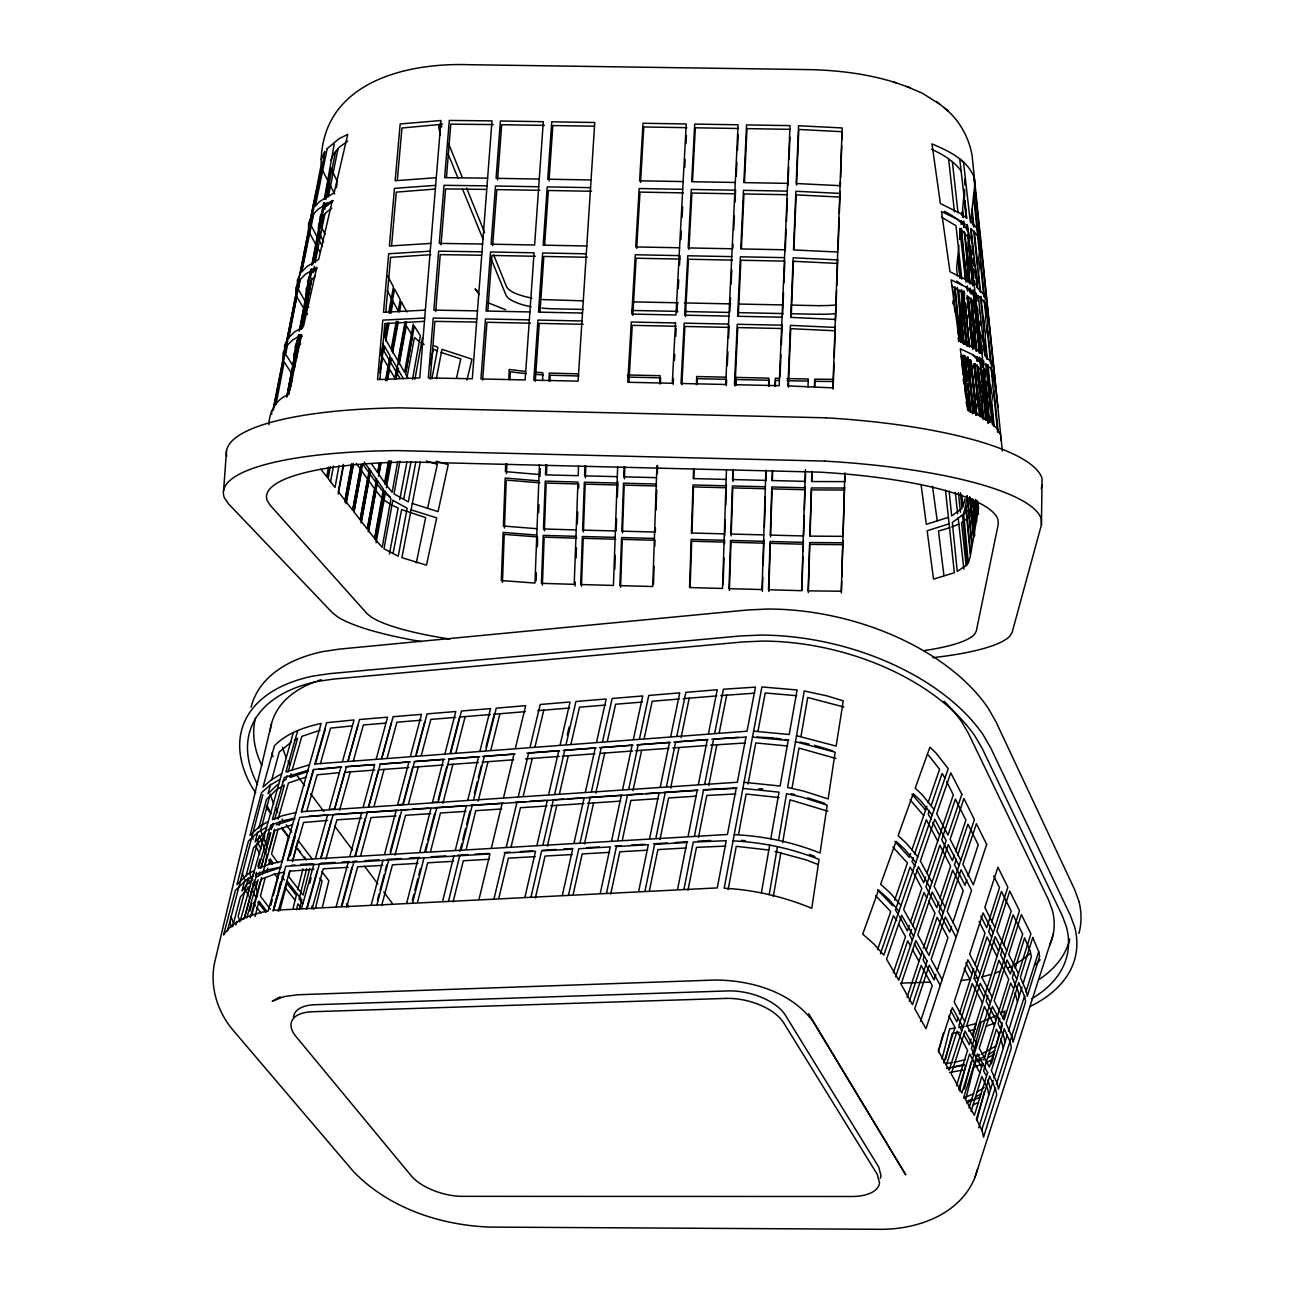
<?xml version="1.0" encoding="UTF-8"?>
<svg xmlns="http://www.w3.org/2000/svg" width="1294" height="1294" viewBox="0 0 1294 1294"><rect width="100%" height="100%" fill="white"/><g stroke="black" fill="none" stroke-linecap="round" stroke-linejoin="round"><path stroke-width="1.5" d="M306.193 294.611L306.241 288.772L309.266 282.351L300.159 329.113M307.648 286.977L307.697 281.154L311.935 268.812M308.538 229.604L308.603 223.183L311.547 216.47L299.998 274.393L297.377 280.135L297.394 286.767M310.026 222.034C313.957 198.775 321.074 175.094 324.843 151.349L321.203 159.227L321.074 165.341L273.39 410.117M932.861 657.676A204.921 38.836 1.9 0 0 1009.692 636.324L1012.134 632.378L1041.427 524.863L1042.074 478.521A244.113 58.57 1.9 0 0 826.106 417.833M318.518 229.798C317.467 220.53 324.47 212.75 331.862 208.253M319.958 222.212L320.087 216.664L324.001 208.981L325.198 203.045M805.418 469.657L801.633 590.679L768.523 589.757L770.076 541.49L803.153 542.38M807.99 387.068L808.249 379.013L786.93 378.544M801.892 590.452L802.959 556.258M803.105 551.454L803.428 541.005M803.59 535.797L804.205 515.772M804.399 509.755L805.127 486.528M805.272 481.886L805.531 473.345M811.839 471.534L811.532 481.546L844.61 481.627M814.46 387.149L814.719 379.158L833.708 379.368M808.313 592.587L809.801 544.386L842.831 544.661M810.06 535.975L811.484 489.892L844.481 490.038M811.742 481.497L812.05 471.501M814.67 387.278L814.848 381.293L833.158 381.504M844.869 472.876L841.294 591.212L808.135 590.857L809.64 542.542L842.75 542.784M841.359 592.976L841.731 580.893M841.844 576.881L842.944 540.73M843.138 534.228L844.578 486.835M844.723 481.627L844.966 473.539M334.224 144.152L324.373 199.05M723.152 584.192L724.009 557.957M724.478 543.901L724.608 539.808M724.737 535.845L725.271 519.654M725.724 505.728L726.419 484.554M732.922 469.576L732.598 479.556L765.547 480.397M735.688 385.369L735.962 377.395L768.846 378.139L768.587 386.113M729.395 590.387L730.981 542.283L763.897 543.157M731.191 535.894L732.76 487.903L765.627 488.728M732.97 481.53L733.358 469.56M736.108 385.499L736.302 379.53L769.105 380.258L768.911 386.291M765.87 470.32L762.037 589.563L728.991 588.657L730.576 540.439L763.589 541.329M762.344 591.309L762.797 577.237M763.185 565.235L763.994 539.954M764.398 526.998L765.369 496.734M765.886 480.77L766.226 470.369M772.34 470.547L772.017 480.543L805.046 481.384M775.041 386.259L775.3 378.285L779.166 378.366M768.814 591.487L770.351 543.334L803.331 544.208M770.545 536.929L772.081 488.889L805.03 489.73M772.356 480.511L772.664 470.531M775.349 386.388L775.543 380.404L779.409 380.501M653.486 584.273L654.101 566.271M654.796 546.262L655.007 540.261L622.268 539.388L620.586 587.347M655.298 531.883L655.427 527.887M656.042 509.933L656.737 489.973M657.303 473.653L657.578 465.678M660.393 383.833L660.603 377.832L627.978 377.104M693.584 468.606L693.244 478.586L726.128 479.411M696.431 384.48L696.69 376.522L725.659 377.169M690.139 587.282L691.692 541.232L724.527 542.105M691.966 532.853L693.503 486.916L726.322 487.741M693.794 478.554L694.134 468.59M696.948 384.609L697.142 378.657L726.031 379.304M726.468 469.415L722.521 588.463L689.54 587.557L691.174 539.388L724.122 540.277M575.07 586.085L575.215 582.057M576.089 558.135L576.461 547.896M577.318 523.844L577.755 511.89M578.628 488L578.758 484.005L546.149 483.083L544.386 530.847M581.475 586.263L583.206 538.336L615.863 539.21M583.432 531.98L585.163 484.166L617.772 484.991M585.389 477.826L585.81 465.905M617.659 466.713L613.421 585.438L580.634 584.516L582.381 536.492L615.135 537.366M614.812 569.182L615.297 555.207M616.154 530.847L616.591 518.878M617.351 496.961L617.885 481.821M624.08 466.875L623.724 476.839L656.495 477.664M622.495 533.015L624.177 485.153L656.867 485.978M624.404 478.796L624.824 466.859M656.915 465.694L652.726 586.522L619.858 585.616L621.573 537.544L654.392 538.417M659.762 383.703L660.053 375.697L627.347 374.969M833.093 389.106L834.015 363.21M834.226 357.225L835.309 326.767M835.52 320.847L836.603 290.568M836.781 285.473L837.703 259.56M838.059 249.516L839.175 218.185M839.353 213.203L840.097 192.046M840.307 186.012L840.469 181.403M840.615 177.424L841.747 145.624M841.957 139.768L842.232 131.713L798.786 129.465L796.538 185.155M505.695 463.64L505.404 471.631L539.048 474.494M508.817 379.352L509.189 369.469L525.493 371.394M502.46 582.413L504.223 534.39L537.722 536.945M504.466 528.001L506.229 480.09L539.727 482.808M509.933 379.789L510.224 371.831L526.173 373.626M506.472 473.717L506.844 463.753M539.42 464.562L534.972 583.06L501.312 580.553L503.123 532.432L536.767 535.085M542.542 380.727L542.849 372.785L535.069 372.187M536.104 580.828L536.395 572.854M537.35 546.909L537.657 538.935M538.627 512.667L538.919 504.709M539.97 476.467L540.261 468.525M545.858 464.821L545.486 474.769L553.072 475.076L578.192 475.691L578.547 465.743M548.996 381.002L549.287 373.076L578.111 373.853M542.396 585.082L544.159 537.204L576.801 538.175M546.456 474.736L546.828 464.821M549.918 381.148L550.128 375.211L578.839 375.988M584.953 465.905L584.597 475.852L617.303 476.677M788.369 387.052L790.731 328.692L835.164 330.779M791.2 316.771L793.448 261.275L837.558 263.426M793.934 249.386L796.133 194.876L839.919 197.076M780.023 376.797L780.945 354.669M781.366 344.608L782.191 324.535M782.611 314.636L783.517 292.816M783.921 282.917L784.827 261.113L740.88 260.256L738.308 315.671M785.232 251.262L786.137 229.281M786.477 221.274L787.399 198.758M787.965 185.301L788.725 167.104M789.049 159.308L789.955 137.277M735.041 385.838L737.742 327.576L782.029 328.514M741.43 248.399L743.953 193.954L787.577 194.731M744.487 182.26L746.978 128.624L790.278 129.319M726.322 385.661L726.597 379.611M727.26 365.733L727.924 351.774M728.587 337.831L729.153 325.862M729.816 311.919L730.479 297.685M731.126 284.017L731.789 269.993M732.825 248.254L733.019 244.194M733.682 230.203L734.361 215.969M735.008 202.123L735.59 189.943M736.237 176.162L736.901 162.251M737.467 150.347L738.227 134.447M681.873 384.642L684.914 326.46L729.072 327.398M685.432 316.545L688.44 259.253L732.258 260.094M688.942 249.402L691.902 193.032L735.413 193.809M692.516 181.354L695.315 127.799L738.502 128.494M673.171 384.447L673.495 378.43M674.449 360.379L674.772 354.362M675.727 336.311L676.164 328.288M677.005 312.404L677.441 304.106M678.266 288.708L678.735 279.925M679.528 265.011L680.029 255.727M680.887 239.6L681.34 231.108M682.067 217.424L682.634 206.975M684.736 167.33L685.157 159.405M686.014 143.537L686.435 135.595M628.965 381.439L632.232 325.344L676.261 326.282M632.798 315.445L636.13 258.234L679.851 259.075M636.713 248.399L639.996 192.11L683.378 192.887M640.546 182.438L643.781 126.974L686.855 127.669M535.263 381.326L539.242 323.387L583.076 324.309M540.051 311.53L543.836 256.438L587.347 257.28M544.645 244.631L548.365 190.493L591.552 191.253M549.028 180.837L552.829 125.534L593.752 126.181M223.603 490.669L226.515 450.684M482.63 380.129L486.948 322.287L530.653 323.209M487.822 310.447L491.93 255.436L535.328 256.277M492.658 245.65L496.847 189.587L539.922 190.347M497.559 179.947L501.684 124.709L544.434 125.389M430.239 379.126L434.881 321.365L476.402 322.06M435.674 311.53L440.251 254.643L481.481 255.242M441.044 244.873L445.557 188.908L486.479 189.409M446.479 177.31L450.765 124.143L493.305 124.58M379.935 378.996L384.787 323.613L424.222 321.349M385.806 311.886L390.578 257.36L430.74 254.659M391.597 245.682L396.271 192.11L435.221 189.053M397.404 179.203L401.949 127.977L442.516 124.256M952.999 303.864L953.354 300.321L953.727 304.252M958.919 245.326L958.045 253.996L960.342 277.854M959.517 239.455L960.601 228.731M961.038 224.444L961.41 220.756M961.96 215.225L962.332 211.52L962.914 217.538M964.58 189.361L964.596 196.866M958.239 333.933L962.995 291.053M964.693 275.832L968.478 241.687M970.581 222.778L974.883 184.055L974.495 179.284M970.144 246.588L969.756 249.985L968.236 234.246M960.73 342.473L965.34 302.489M967.702 281.979L971.244 251.133M963.432 381.018L964.143 375.325L962.154 355.413M966.246 358.373L965.825 361.722L965.437 357.84M967.766 346.194L968.624 339.287L965.405 307.357M969.756 330.099L969.61 320.686M976.21 278.226L977.504 267.761L973.848 231.723M975.207 299.48L975.951 293.609M976.744 287.365L978.264 275.25L979.849 290.843M965.842 394.411L966.877 386.437L963.852 354.993M970.322 359.861L967.524 381.455L965.049 355.753M971.923 347.39L977.132 307.147M966.262 403.404L967.556 393.522L969.271 411.363M973.476 348.571L974.706 339.141L975.854 350.949M977.892 314.911L976.841 322.885L979.768 352.938M972.409 413.837L972.942 410.085L969.756 378.333M979.72 362.126L980.221 358.567M981.046 352.761L982.097 345.401M982.68 341.292L987.176 303.2M974.172 413.207L975.272 405.523L976.258 415.293M976.113 399.668L976.97 393.748M980.723 367.658L979.445 376.489L981.03 392.098M981.273 363.776L982.065 358.309M983.165 350.658L984.783 339.368L986.788 359.036M964.984 498.966L962.995 506.908L961.863 495.084M979.396 414.29L980.981 403.809L982.324 417.703M973.686 500.907L971.875 507.135L971.082 499.241M988.875 406.995L990.589 396.417L987.387 364.94M975.692 499.419L974.883 504.288L976.63 521.725M988.195 423.3L989.312 416.539L989.894 422.41M990.492 409.292L991.35 404.051L993.582 425.888M769.202 894.72L777.435 846.794M778.519 840.502L786.558 793.659L801.94 797.088L827.206 805.208L820.04 853.005C792.753 842.119 763.557 835.989 734.216 834.662M773.311 896.516L780.864 852.762M782.627 842.588L790.019 799.821L827.885 811.225M792.106 787.739L798.964 748.078L835.989 758.478M801.002 736.254L807.715 697.482L843.866 706.993M761.39 892.957L769.687 845.063M770.787 838.771L779.02 792.154L742.885 788.418M386.971 380.679L391.144 357.71L396.805 367.415L394.67 379.223M377.719 472.779L379.514 462.864L377.702 472.666L371.782 464.287M405.071 321.785L397.986 360.88L392.357 351.111L397.743 321.446M396.126 379.11L397.905 369.291L403.404 378.721M406.494 321.802L399.086 362.773L404.553 372.284L413.271 324.05M388.507 461.149L384.609 482.662L378.851 474.413L381.002 462.54L378.463 476.241M389.963 460.842L385.725 484.263L392.131 492.302L397.695 461.424M412.479 379.417L420.356 335.793L414.306 325.991L405.62 374.112L408.111 378.446M351.677 463.656L344.964 500.293L338.332 491.736L343.347 464.4M353.294 463.462L346.242 501.943L352.696 510.257L360.977 464.837M380.921 355.478L383.04 343.8M384.269 337.087L386.744 323.565M388.847 311.967L393.425 286.864L387.585 275.897M362.546 464.578L353.925 511.858L360.185 519.929L369.388 469.301L364.293 462.087M379.967 369.081L384.205 345.789L390.028 355.769L385.499 380.727M388.232 323.662L385.418 339.093L391.225 349.154L396.271 321.413M390.351 312.097L394.557 288.966L400.234 299.61L398.083 311.498M399.539 311.563L401.334 301.664L406.85 312M399.975 461.133L394.007 493.871L408.322 501.91L415.795 462.12M414.905 379.255L422.475 337.702M328.514 467.183L326.751 476.79L320.815 469.156M330.326 466.633L328.126 478.57L335.017 487.466L338.979 465.856M398.471 368.159L397.404 373.934L399.975 378.317M399.183 364.31L406.316 325.829L412.43 335.615L405.831 371.297M374.759 539.323L382.312 498.53L375.81 490.555L368.175 531.818M384.933 484.36L389.203 461.214M352.761 509.949L360.379 469.075L356.222 463.301M384.981 337.087L387.569 323.225M389.413 313.31L391.985 299.448M353.99 511.534L361.592 470.757L367.642 479.168L360.153 519.476M379.821 372.834L382.668 357.516L388.426 367.221L386.243 379.029M384.642 346.97L383.897 350.917L389.64 360.702M385.741 341.034L389.057 323.241M390.901 313.358L393.101 301.502M369.599 468.59L368.871 472.553L362.838 464.061M391.451 350.933L396.902 321.608M360.977 522.922L368.806 480.802L374.678 488.97L367.383 528.356M370.763 470.24L370.035 474.186L375.891 482.452L376.619 478.537M387.715 378.916L389.543 369.097L395.139 378.527M391.484 358.697L390.756 362.595L396.336 372.09L405.265 323.888M392.567 352.841L398.358 321.64M376.085 542.72L385.256 493.645L390.287 496.977M288.772 393.101L289.5 389.235M290.228 385.369L291.668 377.638M292.395 373.772L294.223 364.115M297.523 346.566L296.035 354.507L297.199 356.998M298.639 340.613L299.755 334.677M301.243 326.735L306.84 296.989L308.587 301.081M309.379 283.483L308.279 289.371L310.01 293.495M310.495 277.579L311.967 269.718M313.083 263.814L318.987 232.354L323.662 241.865M324.454 203.336L320.411 224.784L325.053 234.376M325.182 199.438L331.054 168.22L337.475 181.936M336.391 187.711L337.103 183.861M327.172 477.389L329.032 467.587M330.536 481.724L333.48 466.115M338.203 494.017L343.622 465.161M344.802 502.121L351.806 464.611M346.064 503.738L353.424 464.352M386.324 487.87L391.37 460.923M407.044 377.088L414.436 337.524L419.143 341.438M728.134 889.576L736.286 846.341L768.798 850.045M738.534 834.371L746.137 794.047L779.037 797.541M748.029 784.067L755.777 742.934L787.722 746.023M757.977 731.272L765.207 692.969L796.732 695.719M286.767 396.789L298.526 334.968M299.221 331.264L311.029 269.233M311.773 265.286L323.613 202.996M393.02 553.541L401.625 509.593L425.661 517.6L416.296 562.939M745.926 737.143L737.354 782.255L301.324 811.726L313.31 769.558L340.937 767.018L329.145 809.381L334.693 809.009L346.452 766.614L374.742 764.495L363.177 807.084M286.88 396.805L291.425 373.141L284.195 361.948L276.01 404.456M294.369 357.742L292.865 365.571L285.683 354.265L287.591 344.366M296.617 345.999L298.121 338.171M299.998 328.401L303.75 308.829M307.438 289.678L305.19 301.324L298.218 289.177L300.111 279.342M309.298 279.973L311.158 270.268M312.275 264.445L315.995 245.051L309.201 232.16L301.631 271.481M318.906 229.895L317.418 237.595L310.657 224.606L321.559 168.058M320.006 224.121L321.106 218.346M321.85 214.497L324.066 202.948M324.81 199.098L328.126 181.775M290.713 387.1L292.59 377.266M294.417 367.739L295.178 363.84M296.666 356.044L298.542 346.291M300.03 338.478L300.774 334.58M302.278 326.767L305.271 311.158M308.554 293.981L311.53 278.501M312.647 272.694L313.391 268.828M315.235 259.156L317.095 249.467M320.362 232.419L318.89 240.102L322.578 246.394M321.462 226.66L323.306 217.068M324.778 209.385L325.878 203.627M327.366 195.944L329.566 184.427M389.381 554.042L398.148 508.024L390.837 504.531M399.733 499.694L406.914 462.007M288.74 338.413L296.763 296.795L307.438 314.491M431.856 378.754L437.89 347.439L434.186 345.708M420.324 461.909L401.9 557.665L426.47 565.187L436.709 517.891L411.104 509.836M436.337 378.641L441.982 349.331L471.97 359.15L466.972 380.08M287.203 395.754L296.375 348.604L293.722 353.974L293.77 359.958M299.027 334.952L295.194 346.291L295.226 352.259M268.893 424.707C269.217 411.573 276.01 399.215 288.708 394.524L301.68 334.628L292.848 339.885L286.411 346.113M321.203 159.227C324.066 82.331 405.798 62.549 468.978 64.7L810.432 69.633C839.337 70.394 868.403 73.984 896.03 82.8M683.992 889.059L693.26 842.071L726.257 840.696L717.28 887.91L273.309 910.28L285.812 866.268L489.957 853.911L479.006 899.427M694.474 835.892L703.532 789.971L736.205 788.337L727.438 834.484L287.462 860.478L299.707 817.404L328.32 814.816M704.729 783.921L713.576 739.036L746.282 737.079M714.741 733.132L723.395 689.233L755.437 687.114L747.059 731.207L314.895 763.994L326.622 722.699L354.055 719.965L342.489 761.454M403.647 499.29L411.071 461.683M430.206 364.762L433.296 349.154L437.55 351.127M677.571 889.382L686.888 842.443L654.618 844.319L645.01 891.016M688.117 836.264L697.223 790.391L308.619 816.352M698.42 784.358L707.333 739.505L675.662 741.883L666.491 786.526M708.497 733.601L717.216 689.751L685.852 692.355L676.875 736.011M687.971 890.288L696.479 847.376L725.805 846.082M698.469 837.396L706.783 795.454L735.882 793.934M708.756 785.555L716.86 744.713M719.157 733.132L726.71 695.104M273.487 407.27L285.246 348.361L283.03 352.971L283.176 359.732M274.538 405.184L300.127 279.714L305.433 274.247L316.836 267.292L303.411 326.686L294.336 332.137L288.028 338.284M313.099 263.022L322.449 216.664M325.991 199.082L335.583 151.527M288.659 393.683L300.515 334.855M301.696 328.967L311.579 279.941L315.396 276.059M314.313 266.37L313.148 272.177L316.836 268.408M315.089 262.504L324.843 214.076M300.564 334.628L299.771 338.543L302.181 336.23M301.745 328.773L311.579 279.941M327.172 202.543L326.395 206.377L333.254 200.667M328.336 196.769L338.009 148.761M655.88 838.172L665.262 792.526M638.67 891.34L648.326 844.691L616.462 846.535L606.546 892.973M649.604 838.544L659.034 792.947M660.28 786.946L669.499 742.352L638.233 744.697L628.755 789.081M670.713 736.48L679.738 692.872L648.763 695.444L639.479 738.858M649.491 890.304L657.902 849.592L686.095 847.974M659.989 839.515L668.577 797.977L696.495 796.133M670.615 788.127L679.01 747.528M681.048 737.726L689.217 698.178M617.772 840.437L627.477 795.05M600.287 893.281L610.267 846.907L578.806 848.735L568.567 894.882M611.577 840.809L621.33 795.454M622.608 789.486L632.151 745.15L601.273 747.479L591.471 791.604M633.397 739.327L642.73 695.946L612.127 698.501L602.551 741.672M610.703 894.17L619.81 851.775L647.647 850.174M622.398 839.79L630.857 800.468L658.42 798.641M632.96 790.666L641.646 750.294M644.153 738.583L652.192 701.235L679.253 699.003M427.651 507.944L437.34 464.352L426.486 461.036M456.491 378.22L460.777 358.891L440.93 352.372M562.389 895.205L572.676 849.09L541.604 850.902L531.074 896.791M574.035 843.025L584.095 797.945M585.406 792.009L595.256 747.932L564.75 750.213L554.673 794.095M596.55 742.125L606.174 698.986L575.943 701.51L566.076 744.438M580.149 842.669L590.161 797.541M573.226 894.17L582.203 853.927L609.684 852.358M584.435 843.963L593.59 802.911M595.758 793.173L604.719 753.027M607.323 741.381L615.62 704.227L642.342 702.044M542.995 844.869L553.314 799.999M524.96 897.098L535.554 851.258L504.886 853.053L494.049 898.667M536.945 845.225L547.313 800.404M548.672 794.5L558.814 750.666L528.68 752.93L518.312 796.57M560.14 744.891L570.056 701.995L540.196 704.486L530.039 747.188M535.376 897.971L545.065 856.062L572.207 854.509M547.362 846.163L556.792 805.337M559.477 793.756L568.26 755.728M570.945 744.147L579.486 707.203L605.641 705.052M567.273 734.879L569.085 727.115M271.481 723.783L214.869 961.523C209.224 986.012 217.36 1012.054 233.583 1030.817L353.278 1171.329C388.249 1207.852 439.879 1225.143 489.569 1227.084L878.125 1229.3C916.023 1230.044 959.873 1215.115 975.013 1177.265L1053.267 934.009M506.31 847.052L516.921 802.442M498.886 897.939L508.396 858.165L535.198 856.628M511.211 846.389L520.447 807.731L547.006 805.984M523.213 796.214L532.255 758.397M535.004 746.881L543.787 710.131M491.413 847.926L502.121 803.428M503.544 797.573L514.025 754.03L484.36 756.262L473.636 799.595M515.4 748.288L525.671 705.683L496.249 708.141L485.768 750.552M315.623 907.692L322.077 881.117L319.747 878.076M322.319 907.353L328.854 880.729L321.882 871.606M448.565 900.964L459.758 855.674M461.23 849.721L472.197 805.418M965.68 1065.868L959.436 1090.955M972.91 1036.656L976.145 1023.554L965.89 1026.174M293.156 908.081L296.326 895.416L286.702 883.09M297.749 889.706L302.974 868.775M296.472 909.714L297.911 903.875L300.289 906.9M306.694 868.581L299.124 899.006L302.667 903.552M442.629 901.255L453.87 856.013M455.359 850.061L466.358 805.806M467.813 799.983L478.57 756.683L449.261 758.882L438.262 801.989L432.503 802.377L443.535 759.319L414.581 761.503L403.324 804.367L397.646 804.739L408.936 761.923L380.307 764.075L368.806 806.696M479.993 750.989L490.523 708.611L461.457 711.021L450.7 753.221M453.078 901.95L463.333 860.753L489.472 859.248M466.244 849.058L475.788 810.675L501.7 808.976M478.182 801.115L487.984 761.681M490.83 750.245L499.905 713.738M972.231 1054.497L973.169 1050.76M309.654 883.414L311.094 877.704M459.904 851.323L461.812 843.656M462.783 839.822L465.646 828.306M466.616 824.472L469.965 811.063M474.364 793.497L477.308 781.722M478.279 777.807L481.222 766.032M486.026 746.832L494.195 714.207M964.37 1089.063L971.082 1062.261M973.201 1053.753L981.143 1022.034L997.658 1015.014M965.874 1098.687L975.078 1062.067M232.613 926.698L240.425 896.823L249.888 886.455M299.351 909.698L301.809 899.928L287.381 881.424L279.827 910.766M309.751 868.387L303.039 895.06L288.627 876.539L290.099 870.813M942.064 1058.751L949.65 1028.843L955.101 1028.002M412.576 902.775L424.044 857.76M425.564 851.84L436.79 807.796M938.506 1051.779L943.245 1033.081M945.542 1059.527L952.174 1033.437L959.452 1032.337M270.769 905.493L272.274 899.637M273.26 895.723L279.035 873.256M281.963 861.82L288.319 837.04L281.461 828.095M273.163 911.089L277.142 895.464M278.145 891.566L280.636 881.796M406.704 903.083L418.237 858.1M419.757 852.18L431.031 808.168M444.99 753.658L455.795 711.506L427.069 713.884L416.053 755.858M417.655 901.805L427.667 862.791L453.482 861.319M430.643 851.161L440.445 813.004L466.034 811.322M442.92 803.315L452.932 764.285M455.86 752.898L465.161 716.601M290.228 855.69L295.161 836.603M292.557 861.27L297.96 840.275L312.145 858.86M412.317 900.155L413.821 894.316M414.824 890.418L417.849 878.723M418.852 874.825L420.356 868.97M424.853 851.517L426.826 843.882M427.813 840.065L434.687 813.376M438.181 799.805L446.721 766.663M450.166 753.334L459.516 717.07L490.313 714.531M1041.201 488.614L1042.188 484.749M976.824 1120.588L984.346 1091.424M991.43 1063.878L994.358 1052.523M999.566 1032.305L996.056 1045.908L981.677 1054.044M1000.569 1028.406L1002.074 1022.584M1003.06 1018.685L1005.066 1010.921L1001.022 1013.218M227.388 931.114L262.876 794.71M235.88 925.048L236.818 921.425M249.888 911.057L251.877 903.422M256.131 887.215L258.072 879.774M261.485 866.754L263.426 859.313M264.704 854.412L265.707 850.595M266.71 846.777L270.203 833.401M271.206 829.583L272.71 823.857M244.242 918.789L252.087 888.946M252.734 886.487L254.093 881.295M255.484 876.038L256.455 872.318M257.927 866.721L259.884 859.281M255.047 916.443L259.075 901.174L266.726 911.316M265.302 877.526L260.401 896.144L270.333 909.164M266.774 871.946L267.761 868.209M268.748 864.489L270.22 858.909L273.147 863.179M278.081 829.13L271.514 854.008L277.838 862.661M279.083 825.313L280.086 821.48M371.232 904.878L383.024 860.154M384.577 854.266L396.126 810.513M410.424 756.278L421.472 714.353L393.101 716.714L381.827 758.462M377.023 904.571L388.766 859.814M390.319 853.927L401.819 810.125M251.812 914.971L261.744 877.51M262.731 873.79L263.717 870.053M264.704 866.333L267.033 854.234M274.538 829.211L268.958 850.255L268.279 849.268M377.444 900.026L378.996 894.219M380.015 890.337L384.124 874.841M385.159 870.959L386.696 865.152M390.27 851.695L399.83 815.673M402.887 804.124L412.673 767.261L443.389 764.997M416.167 754.062L424.739 721.777M381.681 905.541L392.438 864.813L417.946 863.357M394.993 855.156L405.507 815.301L430.789 813.635M408.564 803.736L418.302 766.857M421.294 755.518L430.837 719.415L455.682 717.377M245.019 879.661L241.978 890.984L246.685 884.724L252.815 879.532M246.022 875.892L253.608 847.586L264.801 836.312M257.732 832.204L255.128 841.876L266.176 830.797M258.768 828.338L266.532 799.336L276.398 789.793L284.373 785.07L274.619 819.523M270.592 784.164L268.036 793.723L277.741 784.39M271.611 780.331L279.213 752.024L291.037 742.287M341.907 906.35L353.925 861.853M355.494 855.981L367.253 812.438M336.181 906.641L348.248 862.176M349.833 856.321L361.624 812.81M376.263 758.882L387.569 717.183L359.522 719.513L348.005 761.034L357.904 725.416M341.454 905.671L351.968 867.142M355.106 855.657L365.377 817.954M368.515 806.453L378.511 769.801L408.855 767.552M381.584 758.543L391.37 722.667M346.63 907.304L357.629 866.818L382.83 865.362M360.751 855.318L371.006 817.582L395.98 815.932M374.128 806.065L384.092 769.38M387.149 758.122L396.902 722.214L421.456 720.192M307.212 908.113L319.489 863.858M321.106 858.035L333.124 814.719M301.567 908.388L313.892 864.182M315.51 858.359L327.56 815.091M312.016 909.051L323.257 868.792L348.135 867.352M325.91 859.232L336.909 819.83L361.592 818.196M339.562 810.303L350.27 771.887M353.408 760.694L363.371 724.963L385.369 723.152M306.387 909.342L317.111 871.024M320.847 857.679L331.361 820.186M334.564 808.75L344.77 772.308L374.759 770.076M246.814 917.834L257.069 881.586L252.945 883.883M258.703 875.812L259.754 872.075M260.806 868.339L270.85 832.835L267.826 834.565M273.535 823.34L272.452 827.173L267.745 829.891M286.993 775.769L285.925 779.522L282.658 781.479M288.061 772.033L297.604 738.276L294.32 740.281M250.227 917.592L261.016 879.386L273.972 874.356L284.502 872.027L273.616 910.167M255.791 877.429L262.65 873.596L274.797 830.57L292.557 824.666M297.701 730.706L285.925 771.952L309.67 764.705M293.35 732.485L240.425 920.26L244.388 918.093L256.794 874.032L268.489 869.746L280.62 867.029M278.048 819.199L288.449 782.983L306.516 776.95M291.118 773.715L290.034 777.451L308.037 771.434M292.185 769.979L301.842 736.367L320.103 730.237M287.753 860.639L298.413 823.308M301.664 811.92L313.795 769.412M315.218 764.447L325.376 728.894M278.178 911.235L289.63 871.186L313.924 869.325M292.347 861.675L303.556 822.483L327.625 820.428M306.807 811.095L317.176 774.815L339.157 772.712M320.362 763.67L330.536 728.118L352.291 725.869M968.996 1108.004L982.761 1063.425M983.828 1059.964L1008.738 979.332L998.936 960.229L989.053 991.819M971.018 1111.627L981.855 1076.462L987.581 1088.61L988.842 1094.918M999.809 1018.2L998.095 1023.748L1003.901 1036.559L1004.985 1042.43M1000.958 1014.496L1010.646 983.036L1012.943 987.516M1014.043 971.988L1012.296 977.682L1018.152 991.058L1019.106 996.526M1015.208 968.203L1024.573 937.859L1030.477 951.737L1031.318 956.832L1023.182 983.294M978.717 1127.834L993.307 1080.377M994.018 1078.08L1007.363 1034.699M1008.43 1031.237L1022.017 987.079M958.563 1089.354L969.61 1054.028L979.865 1072.807M987.888 995.539L986.157 1001.103L996.154 1020.06M1002.397 949.149L1000.618 954.859L1010.388 973.961L1022.697 934.106L1013.121 914.874L1003.594 945.332M956.492 1085.666L967.572 1050.324L957.107 1031.172L946.448 1064.784M971.131 1038.985L969.335 1044.695L963.642 1034.229M972.312 1035.184L1011.212 911.073L1001.443 891.469L991.738 922.04M943.747 1062.892L955.037 1027.387L948.826 1016M958.061 1017.909L956.832 1021.726L950.637 1010.339M959.258 1014.124L973.735 968.608M974.932 964.871L985.025 933.136L979.073 921.571M990.525 925.857L988.713 931.599L991.43 936.905M975.013 1177.265L977.666 1168.935M981.58 1130.616L995.102 1088.286M996.315 1084.437L1024.573 995.927M1025.802 992.077L1038.694 951.656M920.535 1021.419L932.23 985.64L921.182 965.437L909.294 1001.33M935.885 974.431L934.09 979.946L923.075 959.711L924.288 956.023M937.099 970.759L947.92 937.649L937.131 917.268L926.132 950.492M951.575 926.439L949.731 932.068L938.975 911.688L952.707 870.199L963.237 890.725L952.805 922.687M966.828 879.791L965.017 885.29L954.503 864.748L956.347 859.216M968.025 876.103L978.232 844.885L967.928 824.213L957.56 855.544M907.062 997.351L922.121 952.012M923.35 948.324L934.996 913.224L928.574 901.109M938.716 901.983L936.84 907.644L925.873 886.843L939.865 845.208L950.621 866.139L939.978 898.214M954.26 855.156L952.433 860.688L941.709 839.741L955.393 799.061L965.89 820.121L955.49 851.468M895.594 976.857L907.725 940.803L910.539 945.963M911.526 929.513L909.65 935.061L912.464 940.22M912.771 925.808L923.981 892.439L926.73 897.648M893.329 972.797L905.493 936.727L898.489 923.9M909.294 925.42L907.418 930.984L899.556 916.54M910.555 921.7L921.797 888.331L914.049 873.676M925.631 876.992L923.69 882.718L916.815 869.681M926.876 873.288L953.306 794.888L946.626 781.479M932.004 882.314L920.357 861.076L934.786 819.231L946.157 840.599L898.78 980.124L886.552 959.21L901.675 915.327L913.629 936.387M880.421 953.807L893.458 915.699L896.726 920.697M913.289 857.728L911.995 861.529L915.101 866.414M914.583 853.927L926.294 819.749L937.746 841.068M929.432 810.545L928.17 814.249L931.114 819.037M931.34 804.981L942.129 773.44L944.96 778.131M894.639 900.203L907.418 862.969L893.006 847.133M910.636 853.555L909.342 857.34L894.947 841.423M911.946 849.754L926.86 806.275M928.121 802.62L939.59 769.218L928.364 755.081M877.558 949.683L890.741 911.542L875.569 895.658M330.924 160.262L333.852 153.517L339.481 147.063L347.795 141.078M298.186 346.371L300.677 344.01M970.953 508.655L960.876 516.177M971.632 515.238L961.571 522.679L966.133 565.818M994.843 1050.631L988.341 1054.707M984.2 1087.575L976.873 1092.168M981.402 1093.527L975.336 1097.215M281.591 773.731L270.834 780.169L263.022 787.156L274.49 745.684C286.896 733.1 304.236 727.163 321.122 723.443L268.117 911.057C251.424 914.049 233.405 920.26 223.538 934.98L235.346 890.498L246.216 879.904L252.799 876.2L254.433 870.393L247.607 874.243L236.899 884.643L248.48 841.035L257.975 832.22L266.548 827.254M280.022 779.295L269.492 785.587L261.485 792.721L250.001 835.293L259.35 826.688L268.149 821.561M280.183 996.833L272.241 1001.297L283.677 996.671L297.701 994.762L715.161 980.027C750.924 980.221 790.828 991.56 812.972 1021.435L905.751 1174.823L808.653 1013.687M262.65 873.596L280.814 867.433M985.074 1056.389L976.549 1060.255M987.613 1057.829L994.245 1054.4M986.141 1062.714L992.935 1059.204M973.719 1093.754L963.593 1098.056M967.491 1101.162L972.198 1098.8M979.898 1097.328L966.375 1102.844M973.379 1104.85L978.361 1102.359M948.405 517.357L926.31 524.329L921.053 484.328M949.1 523.844L927.151 530.75L933.508 579.114L954.357 572.741L945.477 490.183M951.721 526.965L958.854 524.086M276.415 824.925L294.951 818.843M986.109 1026.271L995.037 1022.939M976.032 1056.098L979.784 1054.723M976.792 1061.776L982.211 1059.802M973.784 1067.194L982.615 1063.991M949.925 527.677L938.474 531.041L943.908 575.539M968.543 1030.946L975.336 1029.215M308.085 770.27L284.34 777.5L272.322 819.603L282.626 815.657L296.116 812.47M954.099 1062.39L965.453 1059.608M952.74 1067.21L964.24 1064.396M964.176 1065.221L946.982 1068.294M962.898 1070.025L949.505 1072.516M294.498 818.148L281.154 821.286L270.721 825.265L258.444 868.258L269.977 864.004L282.27 861.238M958.725 1027.452L964.176 1026.611M946.415 1063.506L952.174 1062.665M947.03 1068.035L950.831 1067.485M318.761 769.267L341.713 767.083M291.279 865.411L295.016 865.007M493.629 714.256L525.364 711.651M537.77 710.632L569.619 708.012M683.119 698.679L716.795 695.913M720.758 695.59L754.79 693.163M345.741 766.792L373.998 764.673M379.951 764.22L410.36 761.94M414.161 761.648L444.829 759.352M448.403 759.077L479.734 756.731M482.63 756.505L515.044 754.078M526.917 753.189L559.655 750.73M563.149 750.471L596.211 747.981M599.381 747.738L632.96 745.215M636.81 744.94L670.179 742.433M673.867 742.158L708.093 739.586M711.797 739.295L738.276 737.321M447.223 764.705L478.327 762.409M482.209 762.117L513.686 759.772M525.526 758.899L559.154 756.408M562.324 756.181L594.917 753.755M600.723 753.334L632.782 750.957M635.548 750.746L668.949 748.272M672.848 747.981L706.993 745.457M710.616 745.182L745.15 742.982M334.353 814.411L362.482 812.535M366.509 812.26L397.517 810.19M400.671 809.979L408.71 809.446M412.721 809.171L428.799 808.103M434.833 807.699L466.988 805.547M471 805.289L503.156 803.137M515.222 802.329L525.639 801.633M529.278 801.39L545.356 800.307M553.395 799.773L563.909 799.077M567.468 798.835L583.545 797.767M588.851 797.411L622.107 795.179M627.525 794.823L641.97 793.853M645.835 793.594L659.908 792.656M663.919 792.381L698.081 790.1M703.273 789.761L737.046 787.9M550.807 805.741L583.869 803.558M587.525 803.315L620.813 801.115M300.612 864.392L312.711 863.696M320.783 863.227L334.887 862.402M342.085 861.982L349.008 861.578M353.036 861.335L357.063 861.108M365.021 860.639L379.239 859.814M387.31 859.329L401.415 858.52M409.486 858.035L419.563 857.453M431.161 856.774L445.767 855.916M457.866 855.221L467.959 854.622M474.849 854.218L488.922 853.409M504.239 852.503L510.289 852.164M520.366 851.565L532.772 850.837M542.429 850.287L556.145 849.479M563.893 849.026L572.789 848.508M586.894 847.683L599.251 846.955M614.941 846.05L621.169 845.678M631.246 845.095L644.962 844.286M653.438 843.801L667.219 842.992M675.258 842.523L687.696 841.796M697.709 841.213L710.584 840.469M900.381 983.149L930.629 982.114M844.416 488.048L811.338 487.951L809.834 536.12L842.944 536.347M436.288 177.682L395.155 180.739L400.169 123.965L440.995 120.504L419.79 377.897L377.541 379.611L382.814 320.136L424.723 318.033M435.657 185.349L394.476 188.358L389.381 246.006L430.87 243.401M430.239 251.182L388.685 253.737L383.509 312.291L425.37 310.123M410.489 461.99L819.328 472.132A201.751 45.581 1.9 0 1 997.868 519.153L998.305 524.054L976.291 631.116L974.431 634.448A168.964 31.929 1.9 0 1 924.498 650.542M487.612 178.168L444.635 177.634L449.293 120.439L491.995 120.876L472.294 378.754L428.33 377.929L433.199 318.049L476.871 318.777M539.258 179.057L496.071 178.313L500.39 121.005L543.302 121.685L534.616 245.003L491.105 244.178L495.489 185.996L538.725 186.757M591.051 179.963L547.75 179.203L551.729 121.83L594.755 122.509L578.094 381.148L533.791 380.145L537.964 320.071L581.96 320.993M683.119 181.564L639.608 180.804L643.005 123.27L686.224 123.965L675.953 314.992L631.779 314.07L635.273 254.756L679.14 255.614M735.299 182.47L691.675 181.71L694.716 124.095L738.049 124.79L725.659 384.48L681.016 383.477L684.202 323.144L728.538 324.082M787.609 183.376L743.872 182.616L746.557 124.92L790.019 125.615L779.182 385.693L734.426 384.674L737.24 324.26L781.705 325.198M487.029 185.851L444.02 185.317L439.281 243.385L482.581 244.016M590.549 187.662L547.216 186.902L543.157 245.164L586.797 245.989M682.714 189.28L639.155 188.52L635.726 246.928L679.56 247.769M734.927 190.202L691.255 189.442L688.182 247.93L732.129 248.772M787.286 191.124L743.5 190.347L740.766 248.933L784.843 249.774M481.983 251.812L438.65 251.165L433.846 310.139L477.47 310.867M586.295 253.818L542.623 252.977L538.514 312.129L582.478 313.051M731.757 256.633L687.761 255.775L684.623 315.17L728.926 316.108M784.52 257.652L740.394 256.794L737.612 316.286L782.029 317.208M583.562 300.855L542.38 299.577M633.979 301.89L678.331 302.796M684.38 302.925L730.754 303.88M738.825 304.041L783.177 304.947M791.249 305.109L819.474 305.691M583.141 309.428L552.878 308.797A42.605 12.665 3.4 0 1 541.96 308.085M631.553 310.431L677.959 311.385M686.03 311.563L728.393 312.436M738.486 312.647L782.87 313.569M790.941 313.73L819.183 314.313M529.909 311.951L486.059 311.045L490.523 251.974L534.066 252.815L525.121 379.951L480.947 378.948L485.46 318.971L529.343 319.893M787.14 380.679L808.394 381.148M617.076 483.05L584.354 482.225L582.607 530.119L615.362 530.977M656.284 484.037L623.498 483.212L621.799 531.155L654.618 532.028M725.918 485.784L693.018 484.959L691.4 532.999L724.333 533.872M765.352 486.787L732.372 485.962L730.803 534.034L763.8 534.907M804.852 487.773L771.822 486.948L770.27 535.085L803.348 535.959M576.202 529.942L543.464 528.971L545.243 481.125L577.949 482.064L574.212 584.338L541.426 583.335L543.221 535.36L575.959 536.331M826.122 417.816L399.975 407.853A242.528 57.47 3.5 0 0 226.725 456.394M824.666 461.085L397.339 450.603A243.175 54.299 3.5 0 0 224.444 497.866L228.423 503.738L332.477 612.822L337.718 616.931A203.498 38.319 3 0 0 421.359 641.598M537.01 528.712L503.366 526.027L505.161 478.004L538.805 480.867M753.609 731.159L789.211 734.507L797.104 689.977L761.891 686.952L724.187 888.234C754.24 889.787 783.954 896.791 811.759 908.291L819.086 859.442C791.734 848.46 762.473 842.248 733.051 840.89M756.893 737.014L774.006 737.984M752.493 737.111L788.159 740.491L780.104 786.024L744.018 782.32M758.931 788.709L762.797 788.952M741.413 840.404L745.393 840.679M535.797 374.354L543.48 374.937M835.051 327.414L790.424 325.376L787.965 385.887L832.899 387.877L842.151 127.944L798.544 125.744L796.198 183.522L840.097 185.673M835.326 319.424L790.763 317.386L793.173 257.813L837.461 259.884M837.736 252.023L793.497 249.952L795.891 191.269L839.822 193.404M775.866 738.243L781.43 739.02M785.134 739.537L788.839 740.055M796.506 735.671L836.15 746.104L843.267 700.847L826.979 695.881L804.221 690.947L787.609 787.496L803.445 791.022L828.16 798.932L835.18 752.202L795.47 741.688M799.999 742.077L809.073 744.082M791.087 793.691L794.71 794.5M775.074 851.452L805.952 859.847L817.937 864.505M807.682 797.864L824.779 803.38M814.508 745.279L832.495 750.763M505.631 309.735L488.048 302.764M436.224 461.246L448.225 464.627L438.068 511.615L412.317 503.495M906.657 86.52L922.282 93.184L939.962 104.329M893.07 81.781L910.103 87.701M809.397 854.412L814.88 856.547M931.534 149.279C942.776 154.31 953.71 160.99 961.216 170.97M983.116 361.333L972.684 354.637L960.326 348.814L968.009 410.23L977.973 414.614L989.781 421.909L967.459 225.9L960.924 221.096L941.498 211.537L949.99 271.789L966.084 279.617L974.333 285.343M951.931 286.2L963.415 293.059L969.368 347.051M941.531 217.166L955.975 225.69L961.879 279.164M944.345 211.262C953.953 216.324 964.176 222.649 968.834 232.871M420.793 342.441L424.092 344.43M962.93 355.979L970.904 361.075L976.727 413.821M982.195 353.311L971.988 346.695L959.307 340.678L951.122 279.844L966.764 287.446L975.255 293.301M384.043 500.082L389.478 503.641M956.67 281.073L962.526 285.117M958.886 220.578L960.326 221.646M944.394 107.936C959 119.582 968.818 136.97 972.069 155.312L1002.349 450.943M936.306 101.417L948.259 111.025M877.558 889.819L892.714 905.784M478.311 291.91L475.076 288.902L479.12 294.563M911.963 794.209L925.566 810.044M910.086 799.789L923.69 815.543M973.314 355.462L979.348 361.236L982.793 367.399L982.017 359.522M383.493 492.076L377.023 484.037M966.311 287.721L972.991 294.563L976.129 300.531L975.352 292.735M257.797 902.177L265.933 912.351M256.503 907.191L261.162 912.998M274.328 873.725L277.773 878.141M285.456 887.959L295.113 900.284M268.667 859.992L272.128 864.424M281.882 876.928L284.292 880.001M311.741 906.237L314.086 909.261M266.24 807.391L271.125 813.764M282.108 828.095L289.419 837.655M297.96 848.799L300.402 851.986M304.058 856.774L306.5 859.96M295.873 846.891L305.352 859.265M286.152 824.796L291.781 832.171M346.468 903.81L348.717 906.77M296.229 774.41L304.624 785.684M310.609 793.74L323.807 811.451M334.596 825.944L352.599 850.093M364.584 866.204L377.783 883.915M383.784 891.97L392.179 903.244M249.014 896.726L249.758 897.793M253.365 902.921L255.355 905.735M250.292 891.663L251.085 892.779M255.678 792.753L252.314 787.755A185.155 102.63 18.9 0 1 313.197 676.05L329.711 673.64L740.297 635.969L760.613 635.079A197.513 117.091 13.9 0 1 983.084 734.717L990.767 747.981L1070.51 915.699L1074.78 927.361A186.336 103.261 12.5 0 1 1029.636 1006.7M282.027 819.053L283.887 821.836M898.974 911.17L888.525 899.055L878.545 890.094L862.726 934.106L873.919 943.989L883.802 955.085L948.227 768.636L935.999 753.011L929.933 747.22L915.181 788.208L922.363 794.937L934.09 809.526M898.683 914.923L895.432 909.941L910.07 867.158L913.192 872.059M900.964 905.412L890.45 893.151L880.632 884.303L896.079 841.343L904.716 849.252L915.78 862.532M306.71 303.669L308.878 307.034M917.721 856.903L906.593 843.478L898.117 835.681L913.208 793.723L920.535 800.582L932.198 815.026M317.467 247.542L320.249 252.217M994.568 375.535L990.719 368.564L985.672 363.711L992.223 424.125L996.687 428.136L1000.731 435.14M993.743 367.625L989.926 360.67L984.815 355.704L978.313 295.857L984.022 301.745L987.565 308.57M914.34 943.666L920.891 955.716M961.749 1030.752L958.903 1025.527L972.231 983.553L982.453 1002.85M981.596 1067.21L971.357 1048.415L984.427 1006.603L994.455 1025.544M912.416 949.392L918.999 961.426M940.253 985.381L929.254 965.13L914.745 1008.657L925.97 1028.746L971.535 890.337L961.054 869.778L947.208 911.316L957.9 931.729M962.946 1027.177L952.335 1007.638L938.312 1050.825L949.149 1070.219L1007.816 887.183L997.917 867.174L984.831 907.515L994.94 927.394M975.417 1050.146L965.017 1030.978L951.252 1073.971L961.879 1092.977L1019.462 910.701L1009.741 891.065L996.898 931.259L1006.813 950.766M985.866 1075.055L983.586 1070.85L996.412 1029.231L998.709 1033.566M334.725 193.938L322.125 169.627M387.181 290.584L398.714 311.838M915.586 930.629L903.665 909.569L918.416 866.721L930.095 887.927M942.129 979.671L931.162 959.42L945.332 916.896L956.072 937.309M964.758 1021.516L954.179 1001.944L967.88 959.744L978.248 979.461M977.196 1044.501L966.812 1025.317L980.254 983.278L990.428 1002.624M964.127 968.252L970.209 979.72M965.89 962.704L971.956 974.204M984.168 997.351L973.978 978.021L986.999 936.985L996.995 956.46M943.213 912.868L932.262 892.051L917.802 934.721L928.995 955.409L974.382 819.62L963.933 798.527L950.136 839.256L960.795 860.235M945.073 907.272L934.155 886.439L948.276 844.739L958.967 865.702M980.011 973.929L969.675 954.196L983.068 912.933L993.194 932.796M992.174 997.108L982.033 977.746L995.167 936.662L1005.114 956.153M986.756 300.758L983.246 293.948L977.455 287.931L971.018 228.634L977.407 235.637L980.642 242.237M932.812 822.353L939.59 835.584M980.82 916.152L986.74 927.733L999.518 887.587L993.711 875.925M993.242 940.447L998.677 951.074M1018.459 973.686L1008.738 954.551L1021.354 914.518L1030.897 933.783L1004.095 1019.85L994.148 1000.86L1007.039 959.938L1016.793 979.057M245.019 888.881L248.222 895.157M251.764 888.331C258.525 908.259 259.673 888.541 253.042 883.204M247.882 886.924L249.499 890.078M969.594 240.619L967.443 236.317L959.744 228.423L965.421 279.795M255.694 845.742L259.787 854.008M266.257 852.665L259.35 835.552L249.548 872.916L251.634 879.758M257.749 842.41L261.032 849.058M267.518 847.699L260.644 830.635L270.203 794.192L273.713 804.286M979.833 234.489L976.63 227.922L970.176 220.789L963.48 162.041L959.744 159.13L966.553 218.023L960.245 213.364L940.382 203.562L931.971 143.877C948.081 150.832 966.715 159.243 973.767 176.518L997.9 407.416M266.952 805.369L270.3 812.292M275.282 807.569L277.644 812.486M987.937 1079.859L990.557 1089.338M1000.796 1038.597L1003.319 1047.881M440.445 135.239L438.682 126.812A50.676 17.922 4.1 0 1 439.879 124.564M448.064 153.84L457.979 178.022M462.556 189.183L483.147 239.39M490.766 257.991L506.019 295.178A42.605 12.665 3.4 0 0 514.187 301.631A42.605 12.859 3.3 0 0 531.252 306.775M440.283 123.205L441.788 126.909M448.565 143.618L462.104 177.019M466.616 188.164L484.668 232.694M493.693 254.967L506.488 286.508A42.589 12.811 3.4 0 0 531.931 298.057M1015.078 992.821L1017.472 1001.863M1078.97 901.53L1074.748 889.819L995.879 721.615L988.276 708.319A196.09 117.689 13.8 0 0 767.552 609.037L747.366 609.992L339.19 649.135L322.756 651.61A183.91 103.245 18.9 0 0 251.117 707.09M229.831 921.781L231.432 926.763M231.173 916.621L233.276 923.188M239.972 921.943L238.177 916.265L248.238 877.947L249.823 883.139M242.431 873.321L244.113 878.772M252.136 836.005L253.106 839.224M932.473 486.301L937.277 521.175M955.279 492.367L957.689 513.718M958.126 517.6L963.852 569.069M952.384 161.863L958.013 212.75M948.615 158.952L954.454 211.925M958.417 492.82L960.471 512.278M972.7 349.477L967.119 295.63L973.735 302.359L976.905 308.36L981.418 353.618M979.59 416.053L974.139 363.452L980.092 369.113L983.586 375.276L988.325 422.944M973.881 193.113L979.687 250.179L980.415 237.109M984.508 297.523L980.464 257.813L981.192 244.841M984.912 301.502L986.335 315.396M998.224 432.002L993.841 388.993L994.795 377.767M973.573 195.766L979.38 252.702L977.811 265.319L974.333 231.205M983.78 295.954L980.156 260.304L978.571 272.824L980.561 292.379M984.184 299.917L986.012 317.742M990.654 363.404L986.788 325.425L985.106 337.103L987.306 358.81M991.058 367.399L992.692 383.396L990.929 394.314L987.92 364.73M997.658 432.083L993.485 391.144L991.705 401.965L994.132 425.855M972.101 209.127L973.929 227.178M980.965 296.294L984.33 329.533M971.81 211.698L973.234 225.706M980.448 296.698L984.022 331.798M970.775 228.569L973.379 254.271M973.784 258.218L974.592 266.127M974.98 270.09L975.789 277.984M977.552 295.339L978.151 301.324M978.96 309.298L979.364 313.294M980.173 321.268L980.577 325.247M981.596 335.227L982 339.206M985.122 370.084L985.527 373.966M986.319 381.746L986.707 385.628M987.5 393.392L987.888 397.274M989.829 416.474L990.428 422.362M971.098 236.964L971.697 242.884M972.49 250.777L972.894 254.724M973.703 262.601L974.091 266.548M983.666 360.864L984.071 364.876M984.475 368.903L985.284 376.926M985.688 380.937L988.551 409.033L986.885 419.256L982.275 373.691M969.109 243.515L969.885 251.311M970.484 257.15L971.276 264.947M971.665 268.828L972.457 276.625M972.845 280.523L973.234 284.405M975.369 305.368L980.14 352.502M968.446 242.043L972.764 284.777M973.347 290.6L973.945 296.423L972.522 307.891L971.713 299.933M979.639 352.68L974.673 303.702L973.25 315.073L976.889 351.192M981.175 367.868L986.368 419.256M967.087 254.158L970.112 284.017M970.71 289.985L971.115 293.964M977.504 357.209L977.908 361.22M981.418 396.013L983.78 419.434M966.828 256.503L969.432 282.302M970.047 288.255L970.435 292.234M971.05 298.186L972.247 310.091L970.872 321.203L968.494 297.669M976.21 349.299L972.975 317.256L971.584 328.272L973.573 348.054M977.019 357.306L977.423 361.301M978.021 367.302L976.954 381.665L975.175 363.873M980.529 392.163L979.154 378.527L977.682 388.798L979.283 404.763M981.321 399.959L983.278 419.418M965.534 268.246L966.327 276.091M967.314 285.909L967.702 289.824M979.687 408.742L980.496 416.717M967.265 297.296L967.847 303.152M968.236 307.05L969.222 316.787M970.904 333.577L971.907 343.395M974.075 365.021L974.479 368.952M975.061 374.856L975.854 382.717M977.568 399.684L978.167 405.637M975.547 403.615L976.727 415.374M969.74 496.702L973.848 537.042M949.149 491.105L951.656 515.934L961.943 508.429L960.407 492.691M969.529 234.311L969.918 238.177M970.694 245.957L971.082 249.855M971.859 257.652L972.441 263.491M973.023 269.346L973.8 277.142M974.188 281.041L974.576 284.939M964.256 291.215L964.645 295.21M966.667 315.218L967.265 321.219M967.863 327.22L968.478 333.221M971.729 365.539L972.506 373.303M972.894 377.201L973.67 384.965M974.253 390.788L974.851 396.611M963.804 291.393L964.612 299.367M970.678 359.781L974.576 398.536L973.201 408.208L968.219 358.503M962.186 298.38L966.941 345.708M961.943 300.499L966.489 345.757M969.368 374.37L967.766 358.503L966.505 368.483L967.686 380.242M960.763 311.142L961.345 316.981M961.943 322.821L964.079 344.22M968.074 384.172L970.824 411.621M960.536 313.213L960.924 317.095M961.507 322.918L963.642 344.253M965 357.84L965.599 363.663L964.37 373.448L962.574 355.478M967.249 380.193L966.262 370.407L965.049 380.113L968.058 410.279M967.637 384.108L970.387 411.492M959.388 323.549L960.391 333.528M960.779 337.524L961.183 341.519M977.067 500.438L978.442 514.203M959.161 325.554L959.97 333.512M960.358 337.508L960.763 341.487M964.806 381.973L967.621 410.069M976.808 502.04L977.989 513.815M958.239 337.572L958.644 341.519M976.226 521.935L974.625 505.857L972.538 513.718L974.722 535.587M965.259 185.107L964.677 179.122L965.114 184.007M973.428 268.796L973.816 272.808M974.608 280.863L974.997 284.89M975.789 292.929L976.372 298.963M977.908 314.717L978.862 324.519M979.251 328.45L981.548 352M982.308 359.845L982.89 365.733M984.233 379.514L988.487 423.089M964.984 200.813L966.699 218.508M967.281 224.412L967.847 230.316M970.5 257.619L973.201 285.408M973.784 291.36L976.097 315.186M986.287 420.016L983.246 388.75L984.038 377.541M980.351 358.939L980.933 364.957M981.321 368.968L982.486 380.986L983.262 369.663M966.052 217.182L963.949 195.604L962.59 208.949L963.383 216.971M966.812 225.043L967.378 230.914M967.766 234.845L969.481 252.508L968.041 265.124L964.936 233.033M970.209 260.11L972.716 285.861M973.104 289.824L975.789 317.531M979.251 353.181L976.533 325.215L974.997 336.893L976.339 350.69M979.639 357.176L982.162 383.153L980.545 394.088L977.876 366.477M985.753 420.146L982.922 390.901L981.289 401.722L982.825 417.638M963.771 220.983L964.354 227M968.769 272.646L969.724 282.415M970.29 288.271L970.662 292.185M971.422 299.998L974.269 329.323M976.921 356.61L977.293 360.557M963.302 221.533L963.884 227.534M964.273 231.545L967.766 267.567L966.375 279.779L961.41 228.391M968.494 275.056L969.255 282.852M969.821 288.691L970.193 292.606M970.759 298.445L973.978 331.587M976.42 356.853L976.808 360.783M977.18 364.714L980.237 396.19L978.668 406.753L974.576 364.52M967.103 287.171L967.491 291.15M968.058 297.135L972.506 342.991M960.973 228.909L966.117 282.141M967.605 297.458L972.215 345.191M974.091 364.665L978.361 408.791M965.664 303.2L966.052 307.131M966.812 314.992L967.184 318.906M968.138 328.725L968.51 332.655M969.271 340.516L969.837 346.404M971.503 363.565L976.469 415.067M964.143 292.363L963.221 307.697L961.491 289.791M965.211 303.508L965.971 311.336M966.359 315.267L967.297 325.053M967.669 328.967L969.384 346.598M975.983 415.067L971.212 365.684L969.821 376.279L973.395 413.352M963.917 314.879L966.812 344.964M967.961 356.998L969.125 369.033M959.905 278.161L957.803 256.325L956.622 268.084L957.366 275.913M961.054 290.066L962.962 309.913L961.701 321.009L958.692 289.646M963.658 317.062L966.359 345.077M967.508 357.095L968.85 371.103M972.926 413.352L969.562 378.317L968.203 388.588L970.5 412.511M962.38 328.078L963.901 343.897M957.35 287.365L961.102 326.347L959.889 337.038L955.101 287.042M961.782 333.383L962.72 343.201M977.989 502.137L978.555 508.138L977.116 516.629L975.595 500.827M961.668 355.64L964.273 382.814M964.645 386.696L965.389 394.46M959.663 339.093L954.681 287.219L953.565 298.202L954.891 312M961.28 356.093L963.027 374.192M963.399 378.22L963.981 384.253M975.126 500.535L976.824 518.263L975.433 526.496L972.813 499.258M972.36 498.983L975.158 528.098L973.784 536.088L970.176 498.239M969.724 497.883L973.525 537.625L972.198 545.389L967.702 498.255M987.969 310.997L987.112 323.096L993.048 381.212L994.002 369.906M1000.877 437.226L1001.135 440.558M271.594 411.071L271.708 414.387M1041.427 524.863L1041.298 518.975A244.76 55.335 1.9 0 0 824.666 461.101M284.68 352.033L284.551 345.272L286.799 340.548L298.445 282.141L295.873 287.753L295.905 294.401M835.487 304.963A42.88 12.94 1.6 0 1 819.474 305.594M835.245 313.633A42.928 12.94 1.6 0 1 819.183 314.248M449.875 639.09A167.799 31.412 3 0 1 371.249 617.044L366.995 613.599L270.09 505.129L267.065 500.228A200.457 44.659 3.4 0 1 410.57 462.055M293.512 1017.634A42.233 20.429 18.4 0 1 314.863 1004.726L727.729 990.929A45.258 23.518 14.3 0 1 785.458 1015.337L878.755 1167.075L880.988 1175.615A42.54 20.591 13.1 0 1 880.308 1178.219M1069.766 938.991A177.278 99.056 12.5 0 1 1039.082 979.477M944.102 701.251A169.854 101.466 13.8 0 1 961.701 721.874L968.446 733.407L1048.447 899.637L1052.232 909.811A160.294 89.545 12.5 0 1 1049.693 945.251M273.018 756.602A159.291 88.995 18.9 0 1 271.966 753.011M270.09 731.482A159.291 88.995 18.9 0 1 316.011 681.453M317.871 680.79A159.291 88.995 18.9 0 1 321.252 679.69M261.825 765.595A176.178 98.457 18.9 0 1 255.436 718.251M1040.117 959.824A160.294 89.545 12.5 0 1 1034.893 965.081M257.522 784.439A176.938 98.069 18.9 0 1 317.952 681.356L333.787 679.059L743.257 641.921L762.7 641.08A188.746 111.882 13.9 0 1 974.964 736.06L982.356 748.757L1062.374 915.893L1066.499 927.054A178.054 98.667 12.5 0 1 1031.674 998.709M1078.97 901.53A185.074 103.876 12.5 0 1 1078.905 933.411M1030.17 953.354A152.66 85.647 12.5 0 1 1014.771 964.37M1011.212 966.294A152.66 85.647 12.5 0 1 1007.508 968.106M1000.699 971.018A152.66 85.647 12.5 0 1 995.312 972.975M991.608 974.188A152.66 85.647 12.5 0 1 981.936 976.841M977.941 977.746A152.66 85.647 12.5 0 1 974.317 978.474M970.629 979.137A152.66 85.647 12.5 0 1 961.183 980.496M289.824 764.576A151.705 85.129 18.9 0 1 287.996 761.115M286.33 757.653A151.705 85.129 18.9 0 1 282.496 747.285M675.517 322.966L672.282 383.267L627.768 382.264L631.31 322.028L675.517 322.966M965.631 505.631L963.609 513.492L968.349 563.165L970.403 555.87L965.631 505.631M967.087 495.942L965.858 504.062L970.662 554.414L971.94 546.877L967.087 495.942M376.505 479.395L367.464 529.311L361.398 521.482L370.569 470.984L376.505 479.395M377.654 481.028L368.644 530.831L374.532 538.433L383.428 489.197L377.654 481.028M384.544 490.782L375.681 539.905L382.199 547.33L390.966 498.74L384.544 490.782M392.826 500.309L383.995 548.785L398.245 556.21L407.141 508.267L392.826 500.309M313.746 213.866L301.728 271.95L306.904 266.58L318.664 259.431L332.364 200.554L317.871 209.353L313.746 213.866M327.236 148.584L315.332 206.183L319.327 201.767L334.175 192.741L347.746 134.35L338.947 138.798L327.236 148.584M989.635 1076.317L976.404 1118.938L982.292 1131.15L983.537 1137.248L996.704 1094.805L995.587 1089.063L989.635 1076.317M1004.322 1029.021L991.382 1070.704L997.351 1083.531L998.45 1089.208L1011.326 1047.703L1010.339 1042.366L1004.322 1029.021M1018.685 982.777L1006.02 1023.538L1012.054 1036.963L1013.024 1042.236L1025.608 1001.621L1024.767 996.72L1018.685 982.777M1032.741 937.519L1020.351 977.407L1026.449 991.43L1027.274 996.267L1039.6 956.525L1038.872 952.077L1032.741 937.519M987.645 1072.661L974.366 1115.315L963.949 1096.681L977.439 1053.866L987.645 1072.661M1002.381 1025.333L989.392 1067.049L979.218 1048.221L992.401 1006.376L1002.381 1025.333M986.659 844.416L973.331 884.886L962.865 864.311L976.404 823.728L986.659 844.416M927.07 961.135L912.513 1004.678L901.061 984.184L915.861 940.479L927.07 961.135M961.863 794.354L948.017 835.099L936.678 813.732L950.766 772.858L961.863 794.354M962.574 514.996L952.319 522.436L957.253 571.43L967.394 564.572L962.574 514.996M725.853 998.418L312.339 1011.746A42.314 20.38 18.4 0 0 295.938 1036.462L411.266 1175.842A39.726 18.084 16.9 0 0 462.249 1196.335L851.711 1196.497A42.621 20.526 13.1 0 0 879.516 1182.91L877.283 1174.386L783.695 1022.858A45.355 23.47 14.3 0 0 725.853 998.418"/></g></svg>
